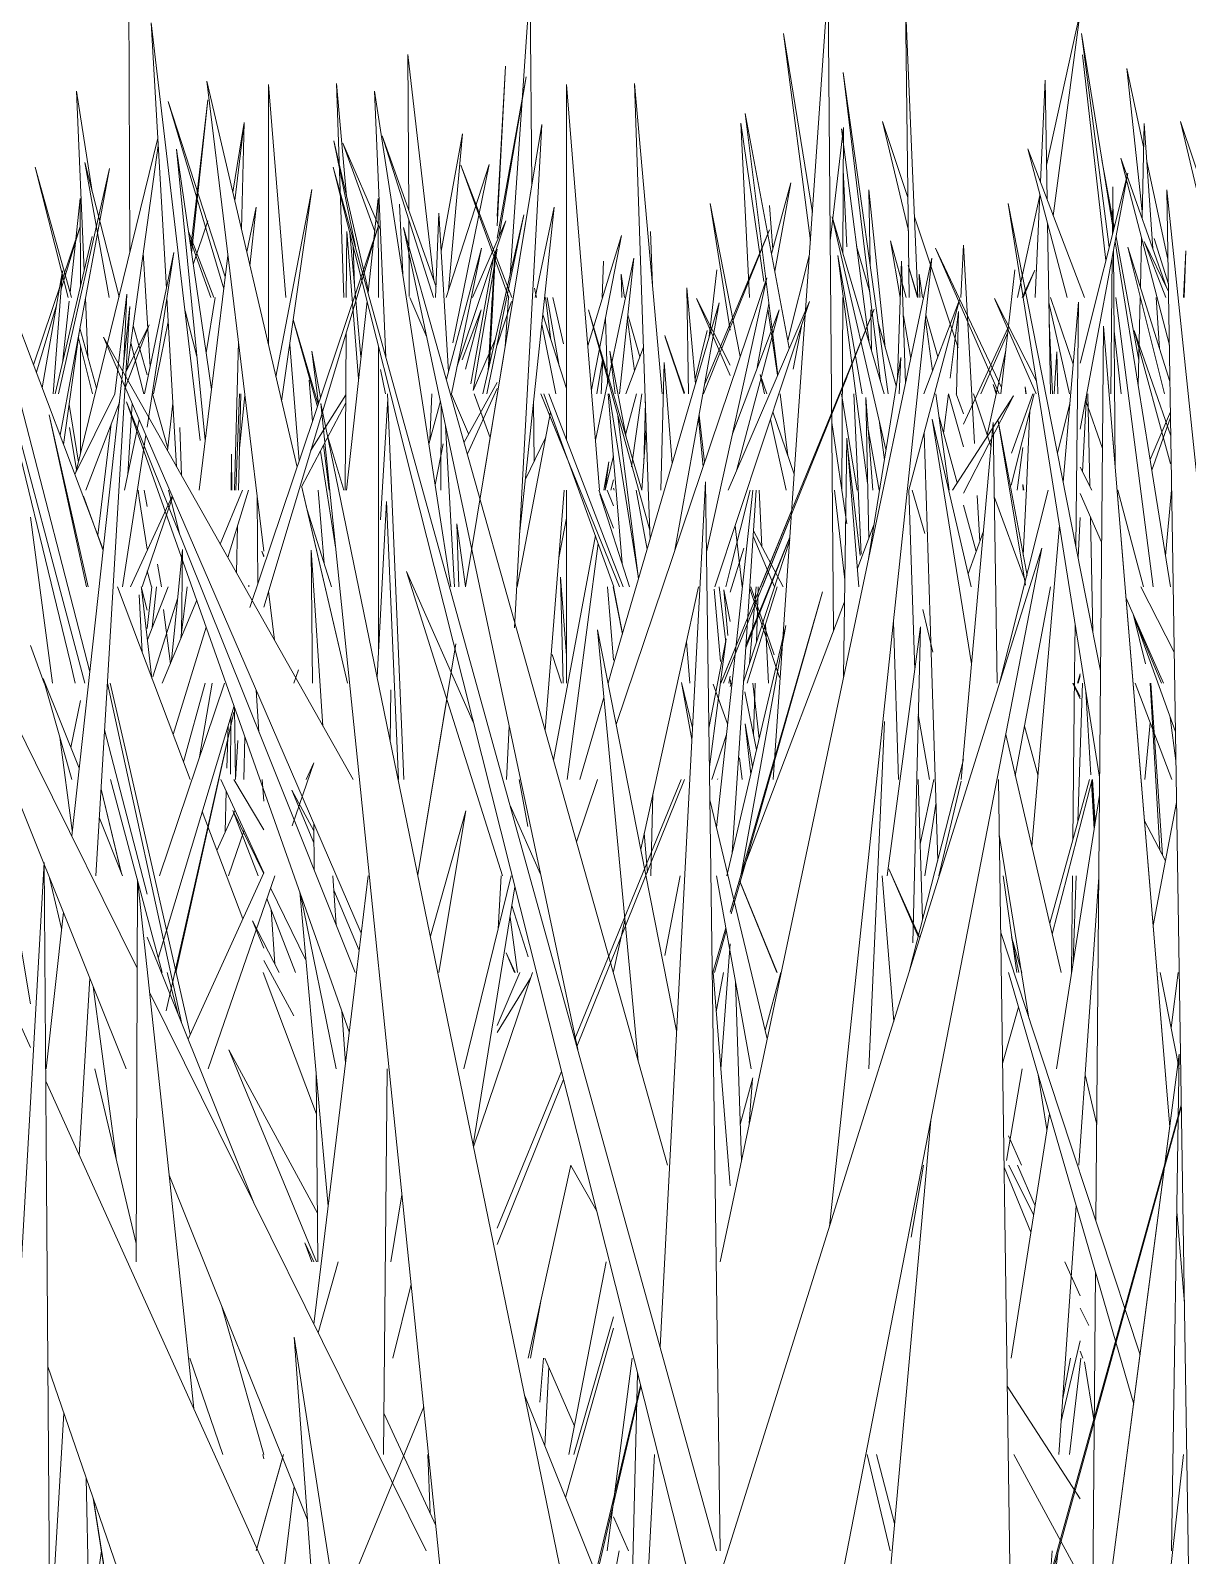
# Model space of a CAD drawing. Header units: millimetres. Extents: x -9575 to 27274, y -4387 to 11354.
# Drawn here: x -6320.48 to -6287.36, y 3071.93 to 3115.57 of the extents above; entities that cross this region are included whole.
import ezdxf

# ---------------------------------------------------------------- set-up
doc = ezdxf.new("R2010")
doc.units = ezdxf.units.MM
doc.layers.add('G-IMPT', color=8, linetype='Continuous', lineweight=9)

# ---------------------------------------------------------------- blocks, each defined once
blk = doc.blocks.new('Grass Array - 25_dwg-V14-North')
at = {"layer": 'G-IMPT'}
for p, q in [((-6317.67, 3116.683), (-6317.634, 3109.226)), ((-6295.328, 3107.931), (-6295.429, 3116.314)), ((-6295.081, 3107.931), (-6295.429, 3116.314)), ((-6315.621, 3103.834), (-6317.023, 3115.791)), ((-6316.589, 3108.19), (-6317.023, 3115.791)), ((-6309.653, 3110.426), (-6309.681, 3114.884)), ((-6308.937, 3108.422), (-6309.681, 3114.884)), ((-6307.125, 3109.977), (-6306.879, 3114.546)), ((-6307.125, 3110.26), (-6306.879, 3114.546)), ((-6297.213, 3114.365), (-6296.151, 3105.53)), ((-6297.213, 3114.365), (-6295.932, 3105.172)), ((-6307.125, 3109.631), (-6306.291, 3114.247)), ((-6307.06, 3109.7), (-6306.291, 3114.247)), ((-6291.571, 3111.238), (-6291.437, 3114.151)), ((-6291.379, 3110.734), (-6291.437, 3114.151)), ((-6314.903, 3108.524), (-6316.534, 3113.534)), ((-6314.945, 3108.179), (-6316.534, 3113.534)), ((-6315.89, 3109.357), (-6315.405, 3113.585)), ((-6315.867, 3109.196), (-6315.405, 3113.585)), ((-6298.758, 3106.477), (-6300.025, 3113.194)), ((-6299.087, 3105.714), (-6300.025, 3113.194)), ((-6308.723, 3109.254), (-6308.117, 3112.613)), ((-6308.516, 3108.143), (-6308.117, 3112.613)), ((-6299.898, 3107.931), (-6300.143, 3112.917)), ((-6299.483, 3108.387), (-6300.143, 3112.917)), ((-6297.587, 3109.547), (-6297.209, 3112.795)), ((-6296.472, 3106.629), (-6297.269, 3112.756)), ((-6297.224, 3109.197), (-6297.209, 3112.795)), ((-6288.599, 3112.905), (-6288.662, 3110.205)), ((-6288.599, 3112.905), (-6288.355, 3109.335)), ((-6288.355, 3109.335), (-6288.599, 3112.905)), ((-6319.178, 3102.927), (-6316.834, 3112.489)), ((-6317.714, 3105.876), (-6316.822, 3112.279)), ((-6315.477, 3103.849), (-6316.301, 3112.172)), ((-6315.299, 3105.299), (-6316.301, 3112.172)), ((-6310.809, 3108.153), (-6311.8, 3112.411)), ((-6311.181, 3109.382), (-6311.8, 3112.411)), ((-6311.535, 3112.346), (-6310.627, 3109.815)), ((-6311.535, 3112.346), (-6310.464, 3109.869)), ((-6308.871, 3108.238), (-6310.415, 3112.557)), ((-6308.939, 3107.931), (-6310.415, 3112.557)), ((-6290.808, 3107.931), (-6291.933, 3112.187)), ((-6290.311, 3107.931), (-6291.933, 3112.187)), ((-6317.946, 3107.951), (-6318.928, 3111.79)), ((-6318.228, 3107.931), (-6318.928, 3111.79)), ((-6308.585, 3107.931), (-6307.347, 3111.732)), ((-6308.394, 3106.634), (-6307.347, 3111.732)), ((-6297.111, 3109.375), (-6297.214, 3111.582)), ((-6313.454, 3105.66), (-6312.429, 3111.019)), ((-6313.291, 3104.961), (-6312.429, 3111.019)), ((-6299.267, 3109.178), (-6298.714, 3111.207)), ((-6299.173, 3108.68), (-6298.714, 3111.207)), ((-6291.722, 3107.931), (-6291.587, 3110.88)), ((-6299.234, 3109.299), (-6299.322, 3110.564)), ((-6309.638, 3107.96), (-6309.651, 3110.163)), ((-6307.533, 3105.172), (-6306.355, 3110.295)), ((-6307.42, 3105.172), (-6306.355, 3110.295)), ((-6291.284, 3105.172), (-6291.367, 3110.048)), ((-6319.773, 3105.172), (-6318.711, 3109.674)), ((-6311.44, 3107.931), (-6311.429, 3109.821)), ((-6311.087, 3105.602), (-6311.429, 3109.821)), ((-6304.526, 3106.545), (-6303.562, 3109.707)), ((-6304.423, 3105.284), (-6303.562, 3109.707)), ((-6301.21, 3105.172), (-6299.327, 3109.868)), ((-6301.18, 3105.459), (-6299.327, 3109.868)), ((-6295.585, 3107.931), (-6295.865, 3109.55)), ((-6295.417, 3107.931), (-6295.865, 3109.55)), ((-6288.675, 3109.637), (-6288.708, 3108.226)), ((-6307.809, 3105.268), (-6307.125, 3109.312)), ((-6307.381, 3105.833), (-6307.187, 3109.186)), ((-6307.34, 3106.011), (-6307.164, 3109.255)), ((-6296.457, 3108.078), (-6296.833, 3109.403)), ((-6292.748, 3105.172), (-6294.573, 3109.342)), ((-6292.683, 3105.353), (-6294.573, 3109.342)), ((-6293.85, 3107.931), (-6293.77, 3109.425)), ((-6293.46, 3103.75), (-6293.77, 3109.425)), ((-6287.864, 3105.528), (-6289.066, 3109.368)), ((-6289.066, 3109.368), (-6288.02, 3105.172)), ((-6307.879, 3105.463), (-6307.228, 3109.065)), ((-6295.084, 3107.931), (-6295.36, 3108.853)), ((-6295.093, 3107.931), (-6295.36, 3108.853)), ((-6292.089, 3107.931), (-6291.727, 3108.71)), ((-6292.068, 3107.931), (-6291.727, 3108.71)), ((-6316.297, 3103.084), (-6316.573, 3107.923)), ((-6309.625, 3107.931), (-6309.134, 3106.796)), ((-6297.251, 3102.413), (-6297.229, 3107.931)), ((-6288.715, 3107.931), (-6288.773, 3105.42)), ((-6288.259, 3107.931), (-6288.159, 3106.472)), ((-6288.159, 3106.472), (-6288.259, 3107.931)), ((-6315.714, 3106.245), (-6316.056, 3107.546)), ((-6299.674, 3105.924), (-6299.342, 3107.749)), ((-6299.092, 3105.703), (-6299.369, 3107.604)), ((-6295.283, 3106.18), (-6295.494, 3107.403)), ((-6293.919, 3107.529), (-6294.152, 3105.618)), ((-6293.919, 3107.529), (-6293.972, 3105.172)), ((-6295.698, 3105.401), (-6296.221, 3107.247)), ((-6293.773, 3104.305), (-6292.489, 3107.069)), ((-6293.275, 3105.172), (-6292.505, 3106.933)), ((-6291.32, 3107.262), (-6291.228, 3105.172)), ((-6287.839, 3103.97), (-6288.886, 3106.982)), ((-6287.848, 3103.172), (-6288.886, 3106.982)), ((-6319.532, 3103.726), (-6319.09, 3106.926)), ((-6317.236, 3105.172), (-6317.609, 3106.63)), ((-6311.47, 3102.413), (-6311.445, 3106.911)), ((-6301.756, 3105.198), (-6302.319, 3106.842)), ((-6301.766, 3105.172), (-6302.313, 3106.797)), ((-6291.174, 3105.172), (-6291.097, 3106.372)), ((-6291.071, 3105.172), (-6291.097, 3106.372)), ((-6310.321, 3105.172), (-6310.464, 3105.871)), ((-6308.069, 3103.791), (-6307.125, 3105.501)), ((-6307.974, 3103.455), (-6307.125, 3105.33)), ((-6319.106, 3103.22), (-6319.374, 3104.867)), ((-6317.698, 3102.862), (-6317.573, 3104.901)), ((-6316.558, 3103.545), (-6316.401, 3104.908)), ((-6314.498, 3103.621), (-6314.343, 3105.123)), ((-6312.718, 3102.512), (-6311.457, 3104.912)), ((-6312.46, 3103.538), (-6311.455, 3105.144)), ((-6308.428, 3105.164), (-6307.938, 3104.029)), ((-6307.325, 3103.914), (-6307.775, 3105.172)), ((-6302.979, 3105.172), (-6303.272, 3103.087)), ((-6303.272, 3103.087), (-6302.979, 3105.172)), ((-6302.879, 3104.94), (-6302.926, 3103.165)), ((-6298.797, 3103.397), (-6299.019, 3105.172)), ((-6296.703, 3100.59), (-6296.916, 3105.172)), ((-6294.206, 3105.172), (-6294.343, 3104.047)), ((-6292.41, 3102.558), (-6291.749, 3105.172)), ((-6292.394, 3103.476), (-6291.783, 3105.172)), ((-6290.368, 3102.945), (-6290.255, 3105.123)), ((-6290.159, 3102.534), (-6290.216, 3105.172)), ((-6306.546, 3099.654), (-6305.593, 3104.652)), ((-6301.341, 3104.562), (-6301.182, 3103.215)), ((-6297.111, 3101.449), (-6297.544, 3104.35)), ((-6296.038, 3103.284), (-6296.186, 3104.422)), ((-6293.949, 3102.622), (-6294.473, 3104.516)), ((-6291.973, 3102.461), (-6291.871, 3104.692)), ((-6288.431, 3103.293), (-6287.85, 3104.657)), ((-6288.382, 3102.986), (-6287.848, 3104.496)), ((-6319.161, 3102.996), (-6319.367, 3104.209)), ((-6305.729, 3103.938), (-6306.31, 3102.731)), ((-6302.978, 3102.413), (-6302.854, 3104.195)), ((-6297.111, 3103.805), (-6296.726, 3100.545)), ((-6304.028, 3102.413), (-6303.787, 3103.397)), ((-6292.048, 3102.413), (-6292.077, 3102.575)), ((-6292.062, 3102.413), (-6292.077, 3102.575)), ((-6317.142, 3101.945), (-6317.227, 3102.413)), ((-6316.206, 3101.142), (-6316.531, 3102.413)), ((-6313.974, 3099.73), (-6313.99, 3102.205)), ((-6305.502, 3098.668), (-6305.203, 3102.413)), ((-6304.207, 3102.413), (-6303.787, 3101.334)), ((-6303.974, 3102.413), (-6303.787, 3101.97)), ((-6299.547, 3100.807), (-6299.626, 3102.413)), ((-6297.166, 3099.848), (-6297.467, 3102.413)), ((-6293.307, 3100.945), (-6293.379, 3102.266)), ((-6291.973, 3102.461), (-6292.06, 3100.552)), ((-6288.875, 3100.615), (-6289.35, 3102.413)), ((-6287.816, 3102.413), (-6287.988, 3100.54)), ((-6293.408, 3100.665), (-6293.773, 3101.987)), ((-6305.358, 3100.477), (-6305.137, 3101.612)), ((-6290.494, 3100.497), (-6290.435, 3101.637)), ((-6290.067, 3098.342), (-6290.139, 3101.653)), ((-6299.185, 3099.654), (-6299.794, 3101.103)), ((-6298.93, 3099.654), (-6299.784, 3101.249)), ((-6293.638, 3100.025), (-6293.198, 3101.245)), ((-6313.804, 3100.513), (-6313.854, 3100.675)), ((-6313.804, 3100.54), (-6313.854, 3100.675)), ((-6288.875, 3100.615), (-6288.621, 3099.654)), ((-6316.844, 3100.303), (-6316.726, 3099.654)), ((-6317.142, 3098.457), (-6317.004, 3099.654)), ((-6317.132, 3098.135), (-6316.543, 3099.654)), ((-6316.871, 3099.654), (-6316.993, 3098.494)), ((-6305.306, 3099.932), (-6305.234, 3096.895)), ((-6305.306, 3099.932), (-6305.136, 3097.682)), ((-6300.762, 3099.654), (-6300.576, 3098.069)), ((-6300.514, 3098.261), (-6300.635, 3099.563)), ((-6300.449, 3098.66), (-6300.635, 3099.563)), ((-6299.039, 3097.061), (-6299.893, 3099.601)), ((-6299.19, 3097.704), (-6299.858, 3099.654)), ((-6299.664, 3099.297), (-6299.653, 3099.654)), ((-6316.981, 3097.08), (-6316.266, 3099.336)), ((-6299.664, 3099.297), (-6299.701, 3098.06)), ((-6316.672, 3099.007), (-6316.476, 3097.452)), ((-6305.502, 3098.668), (-6305.75, 3095.558)), ((-6288.567, 3097.446), (-6288.918, 3098.878)), ((-6299.355, 3096.895), (-6299.438, 3098.582)), ((-6300.489, 3096.895), (-6300.449, 3097.09)), ((-6300.449, 3096.997), (-6300.437, 3096.895)), ((-6299.737, 3096.895), (-6299.781, 3095.413)), ((-6299.694, 3094.989), (-6300.036, 3096.649)), ((-6291.641, 3094.276), (-6292.024, 3095.663)), ((-6288.577, 3094.136), (-6288.428, 3095.762)), ((-6300.112, 3094.136), (-6300.185, 3094.755))]:
    blk.add_line(p, q, dxfattribs=at)
blk = doc.blocks.new('Grass Array - 25_dwg-V18-North')
at = {"layer": 'G-IMPT'}
for p, q in [((-6307.125, 3109.977), (-6306.879, 3114.546)), ((-6307.125, 3110.26), (-6306.879, 3114.546)), ((-6307.352, 3106.328), (-6307.26, 3107.931)), ((-6307.318, 3106.406), (-6307.236, 3107.931)), ((-6301.756, 3105.198), (-6302.319, 3106.842)), ((-6301.766, 3105.172), (-6302.313, 3106.797))]:
    blk.add_line(p, q, dxfattribs=at)
blk = doc.blocks.new('Grass Array - Grass Array-440235-North')
for name in ['Grass Array - 25_dwg-V14-North', 'Grass Array - 25_dwg-V18-North']:
    blk.add_blockref(name, (0, 0))
blk = doc.blocks.new('Grass Array - 25_dwg-V28-North')
at = {"layer": 'G-IMPT'}
for p, q in [((-6297.319, 3105.172), (-6297.111, 3105.677)), ((-6297.302, 3105.172), (-6297.111, 3105.644)), ((-6299.585, 3099.654), (-6298.706, 3101.794)), ((-6299.529, 3099.654), (-6298.697, 3101.716))]:
    blk.add_line(p, q, dxfattribs=at)
blk = doc.blocks.new('Grass Array - 25_dwg-V32-North')
at = {"layer": 'G-IMPT'}
for p, q in [((-6297.319, 3105.172), (-6297.111, 3105.677)), ((-6297.302, 3105.172), (-6297.111, 3105.644)), ((-6305.137, 3103.378), (-6305.869, 3105.172)), ((-6305.137, 3103.383), (-6305.868, 3105.172)), ((-6299.585, 3099.654), (-6298.706, 3101.794)), ((-6299.529, 3099.654), (-6298.697, 3101.716)), ((-6300.004, 3097.907), (-6298.742, 3101.06)), ((-6299.999, 3097.981), (-6298.741, 3101.072)), ((-6305.28, 3096.895), (-6305.546, 3097.713)), ((-6305.278, 3096.895), (-6305.546, 3097.713)), ((-6300.719, 3096.895), (-6300.449, 3097.55)), ((-6300.526, 3097.185), (-6300.449, 3097.374)), ((-6300.449, 3096.795), (-6300.409, 3096.895)), ((-6300.449, 3096.875), (-6300.441, 3096.895))]:
    blk.add_line(p, q, dxfattribs=at)
blk = doc.blocks.new('Grass Array - 25_dwg-V36-North')
at = {"layer": 'G-IMPT'}
for p, q in [((-6297.319, 3105.172), (-6297.111, 3105.677)), ((-6297.302, 3105.172), (-6297.111, 3105.644)), ((-6305.137, 3103.378), (-6305.869, 3105.172)), ((-6305.137, 3103.383), (-6305.868, 3105.172)), ((-6299.585, 3099.654), (-6298.706, 3101.794)), ((-6299.529, 3099.654), (-6298.697, 3101.716)), ((-6300.004, 3097.907), (-6298.742, 3101.06)), ((-6299.999, 3097.981), (-6298.741, 3101.072)), ((-6305.28, 3096.895), (-6305.546, 3097.713)), ((-6305.278, 3096.895), (-6305.546, 3097.713)), ((-6300.719, 3096.895), (-6300.449, 3097.55)), ((-6300.526, 3097.185), (-6300.449, 3097.374)), ((-6300.449, 3096.795), (-6300.409, 3096.895)), ((-6300.449, 3096.875), (-6300.441, 3096.895)), ((-6290.508, 3096.895), (-6290.435, 3097.163)), ((-6290.49, 3096.895), (-6290.435, 3097.102))]:
    blk.add_line(p, q, dxfattribs=at)
blk = doc.blocks.new('Grass Array - Grass Array-440908-North')
for name in ['Grass Array - 25_dwg-V32-North', 'Grass Array - 25_dwg-V36-North', 'Grass Array - 25_dwg-V36-North', 'Grass Array - 25_dwg-V28-North']:
    blk.add_blockref(name, (0, 0))
blk = doc.blocks.new('Grass Array - 25_dwg-V42-North')
at = {"layer": 'G-IMPT'}
for p, q in [((-6306.752, 3108.566), (-6306.178, 3116.865)), ((-6306.13, 3111.134), (-6306.178, 3116.865)), ((-6291.396, 3111.721), (-6290.433, 3116.099)), ((-6291.201, 3110.268), (-6290.433, 3116.099)), ((-6298.923, 3115.485), (-6298.154, 3109.556)), ((-6298.923, 3115.485), (-6298.098, 3110.36)), ((-6289.694, 3108.992), (-6290.363, 3114.87)), ((-6288.658, 3110.389), (-6289.101, 3114.484)), ((-6288.615, 3112.238), (-6289.101, 3114.484)), ((-6313.67, 3114.024), (-6313.17, 3107.931)), ((-6313.67, 3114.024), (-6313.668, 3106.576)), ((-6311.431, 3110.826), (-6311.72, 3114.054)), ((-6311.511, 3107.931), (-6311.72, 3114.054)), ((-6318.94, 3108.703), (-6319.159, 3113.837)), ((-6318.717, 3110.965), (-6319.159, 3113.837)), ((-6314.371, 3112.881), (-6314.691, 3110.948)), ((-6314.691, 3110.948), (-6314.371, 3112.881)), ((-6295.351, 3109.845), (-6296.087, 3112.967)), ((-6295.363, 3110.795), (-6296.087, 3112.967)), ((-6289.456, 3109.939), (-6289.81, 3111.865)), ((-6287.919, 3109.025), (-6288.526, 3111.826)), ((-6319.309, 3107.931), (-6320.343, 3111.662)), ((-6319.401, 3107.931), (-6320.343, 3111.662)), ((-6296.446, 3108.861), (-6296.48, 3111.006)), ((-6296.01, 3106.502), (-6296.48, 3111.006)), ((-6319.053, 3110.767), (-6319.348, 3108.071)), ((-6319.053, 3110.767), (-6319.052, 3108.227)), ((-6314.29, 3109.232), (-6314.019, 3110.517)), ((-6314.197, 3108.834), (-6314.019, 3110.517)), ((-6301.028, 3110.619), (-6300.449, 3106.998)), ((-6301.028, 3110.619), (-6300.161, 3106.239)), ((-6292.23, 3107.931), (-6291.589, 3110.845)), ((-6315.82, 3108.877), (-6315.404, 3110.126)), ((-6293.927, 3106.492), (-6295.177, 3110.238)), ((-6320.391, 3106.002), (-6319.058, 3109.96)), ((-6319.607, 3108.136), (-6319.058, 3109.96)), ((-6315.231, 3107.931), (-6315.958, 3109.822)), ((-6315.313, 3107.931), (-6315.931, 3109.633)), ((-6311.019, 3106.228), (-6311.337, 3109.777)), ((-6288.757, 3106.141), (-6289.406, 3109.667)), ((-6287.908, 3108.31), (-6288.316, 3109.615)), ((-6317.25, 3109.204), (-6317.056, 3105.943)), ((-6311.245, 3109.414), (-6311.203, 3108.286)), ((-6298.8, 3106.704), (-6298.181, 3109.164)), ((-6287.411, 3109.262), (-6287.472, 3107.931)), ((-6287.411, 3109.262), (-6287.46, 3107.931)), ((-6287.46, 3107.931), (-6287.411, 3109.262)), ((-6303.205, 3109.059), (-6304.305, 3103.851)), ((-6304.111, 3107.931), (-6304.074, 3108.969)), ((-6303.205, 3109.059), (-6303.616, 3105.172)), ((-6300.833, 3108.717), (-6301.049, 3106.81)), ((-6303.553, 3107.931), (-6303.574, 3108.6)), ((-6303.48, 3107.931), (-6303.574, 3108.6)), ((-6319.374, 3107.826), (-6319.568, 3106.055)), ((-6318.834, 3106.217), (-6318.906, 3107.919)), ((-6315.19, 3107.931), (-6315.452, 3106.351)), ((-6315.452, 3106.351), (-6315.19, 3107.931)), ((-6307.125, 3106.562), (-6306.709, 3107.817)), ((-6306.894, 3106.519), (-6306.796, 3107.931)), ((-6305.583, 3106.721), (-6305.74, 3107.931)), ((-6305.342, 3105.966), (-6305.686, 3107.931)), ((-6305.22, 3106.606), (-6305.526, 3107.931)), ((-6300.449, 3105.994), (-6301.419, 3107.898)), ((-6300.449, 3105.696), (-6301.419, 3107.898)), ((-6290.629, 3106.023), (-6291.286, 3107.931)), ((-6320.312, 3105.792), (-6319.734, 3107.715)), ((-6308.122, 3106.143), (-6307.581, 3107.581)), ((-6308.029, 3105.882), (-6307.581, 3107.581)), ((-6303.036, 3106.236), (-6303.377, 3107.438)), ((-6296.408, 3106.408), (-6296.426, 3107.581)), ((-6290.739, 3105.172), (-6291.329, 3107.785)), ((-6318.589, 3105.331), (-6319.066, 3107.055)), ((-6317.142, 3105.717), (-6317.539, 3107.128)), ((-6316.957, 3105.172), (-6316.534, 3107.231)), ((-6312.267, 3104.799), (-6312.96, 3107.287)), ((-6312.241, 3104.875), (-6312.958, 3107.298)), ((-6303.962, 3105.472), (-6304.022, 3107.341)), ((-6303.188, 3105.836), (-6303.392, 3107.296)), ((-6298.644, 3105.877), (-6298.414, 3107.108)), ((-6289.259, 3105.172), (-6289.463, 3106.964)), ((-6318.705, 3105.172), (-6319.11, 3106.779)), ((-6319.051, 3106.546), (-6319.05, 3103.449)), ((-6313.06, 3106.586), (-6312.786, 3103.256)), ((-6307.809, 3105.27), (-6307.17, 3106.75)), ((-6302.932, 3106.507), (-6303.44, 3105.172)), ((-6312.427, 3106.392), (-6312.237, 3104.887)), ((-6312.427, 3106.392), (-6312.176, 3105.067)), ((-6304.265, 3105.172), (-6304.097, 3106.212)), ((-6304.144, 3105.172), (-6304.097, 3106.212)), ((-6293.095, 3103.998), (-6292.563, 3106.417)), ((-6312.504, 3105.56), (-6312.407, 3104.381)), ((-6292.821, 3105.172), (-6292.919, 3105.44)), ((-6292.833, 3105.172), (-6292.919, 3105.44)), ((-6291.976, 3105.172), (-6292.01, 3105.37)), ((-6291.99, 3105.172), (-6292.01, 3105.37)), ((-6316.55, 3103.615), (-6316.988, 3105.172)), ((-6306.065, 3103.228), (-6306.079, 3104.926)), ((-6303.133, 3105.172), (-6303.444, 3104)), ((-6297.263, 3105.172), (-6296.987, 3103.455)), ((-6292.982, 3103.659), (-6293.487, 3105.172)), ((-6289.797, 3103.608), (-6290.278, 3105.004)), ((-6311.512, 3102.413), (-6311.965, 3103.944)), ((-6312.182, 3103.532), (-6311.746, 3100.784)), ((-6312.089, 3103.709), (-6311.926, 3102.413)), ((-6296.82, 3102.413), (-6296.987, 3103.455)), ((-6292.076, 3103.636), (-6292.237, 3102.413)), ((-6303.787, 3102.709), (-6303.866, 3102.413)), ((-6317.367, 3102.191), (-6317.401, 3102.413)), ((-6317.367, 3102.191), (-6317.142, 3100.728)), ((-6312.246, 3102.413), (-6312.075, 3100.317)), ((-6303.769, 3102.413), (-6303.787, 3102.477)), ((-6300.452, 3100.146), (-6299.881, 3102.413)), ((-6311.864, 3099.654), (-6312.563, 3101.85)), ((-6300.449, 3099.5), (-6300.057, 3100.753)), ((-6317.016, 3099.654), (-6317.142, 3100.109)), ((-6300.452, 3100.146), (-6300.576, 3099.654)), ((-6317.312, 3099.654), (-6317.142, 3098.98)), ((-6299.896, 3097.462), (-6299.707, 3099.654))]:
    blk.add_line(p, q, dxfattribs=at)
blk = doc.blocks.new('Grass Array - Grass Array-V47-North')
blk.add_blockref('Grass Array - 25_dwg-V42-North', (0, 0))
blk = doc.blocks.new('Grass Array - 25_dwg-V49-North')
at = {"layer": 'G-IMPT'}
for p, q in [((-6298.491, 3104.683), (-6297.648, 3116.865)), ((-6297.494, 3098.378), (-6297.648, 3116.865)), ((-6290.393, 3115.485), (-6289.599, 3109.368)), ((-6290.393, 3115.485), (-6289.483, 3109.831)), ((-6315.433, 3114.119), (-6313.804, 3100.669)), ((-6315.433, 3114.119), (-6312.848, 3103.071)), ((-6312.848, 3103.071), (-6315.433, 3114.119)), ((-6305.14, 3114.024), (-6304.187, 3102.413)), ((-6305.14, 3114.024), (-6305.138, 3103.866)), ((-6302.394, 3105.172), (-6303.19, 3114.054)), ((-6302.787, 3102.24), (-6303.19, 3114.054)), ((-6310.304, 3106.217), (-6310.629, 3113.837)), ((-6308.837, 3102.191), (-6310.629, 3113.837)), ((-6314.635, 3110.708), (-6314.361, 3112.934)), ((-6314.443, 3109.888), (-6314.361, 3112.934)), ((-6308.031, 3099.654), (-6305.841, 3112.881)), ((-6305.841, 3112.881), (-6307.574, 3102.413)), ((-6305.841, 3112.881), (-6306.622, 3098.481)), ((-6285.72, 3105.172), (-6287.557, 3112.967)), ((-6283.753, 3101.565), (-6287.557, 3112.967)), ((-6287.88, 3106.569), (-6289.266, 3111.915)), ((-6287.962, 3108.22), (-6289.266, 3111.915)), ((-6319.682, 3105.172), (-6318.222, 3111.621)), ((-6319.632, 3103.993), (-6318.222, 3111.621)), ((-6300.842, 3072.065), (-6311.812, 3111.662)), ((-6308.927, 3100.228), (-6311.812, 3111.662)), ((-6306.783, 3107.931), (-6308.158, 3111.72)), ((-6306.701, 3107.931), (-6308.158, 3111.72)), ((-6290.435, 3104.16), (-6289.065, 3111.492)), ((-6290.435, 3106.049), (-6289.065, 3111.492)), ((-6289.506, 3109.739), (-6289.493, 3111.1)), ((-6289.484, 3109.827), (-6289.493, 3111.1)), ((-6287.773, 3099.735), (-6287.95, 3111.006)), ((-6281.379, 3048.02), (-6287.95, 3111.006)), ((-6310.523, 3110.767), (-6310.818, 3108.071)), ((-6310.523, 3110.767), (-6310.522, 3107.931)), ((-6309.822, 3108.593), (-6309.914, 3110.596)), ((-6306.477, 3101.144), (-6305.489, 3110.517)), ((-6306.033, 3107.931), (-6305.489, 3110.517)), ((-6292.498, 3110.619), (-6289.876, 3094.209)), ((-6292.498, 3110.619), (-6290.259, 3099.309)), ((-6308.788, 3110.346), (-6308.883, 3107.931)), ((-6308.788, 3110.346), (-6308.518, 3105.806)), ((-6308.271, 3105.932), (-6306.874, 3110.126)), ((-6307.83, 3107.931), (-6306.874, 3110.126)), ((-6296.046, 3105.172), (-6297.529, 3110.241)), ((-6295.991, 3103.577), (-6297.529, 3110.241)), ((-6314.201, 3099.055), (-6310.528, 3109.96)), ((-6313.804, 3099.069), (-6310.528, 3109.96)), ((-6304.816, 3086.409), (-6309.798, 3109.929)), ((-6306.735, 3099.056), (-6309.798, 3109.929)), ((-6302.73, 3109.821), (-6302.673, 3108.286)), ((-6317.217, 3105.172), (-6316.375, 3109.217)), ((-6317.142, 3104.221), (-6316.375, 3109.217)), ((-6315.653, 3102.413), (-6314.828, 3109.13)), ((-6308.576, 3105.59), (-6307.569, 3109.345)), ((-6308.427, 3105.172), (-6307.569, 3109.345)), ((-6296.674, 3105.172), (-6297.367, 3109.134)), ((-6296.518, 3102.614), (-6297.367, 3109.134)), ((-6289.435, 3103.095), (-6289.48, 3109.271)), ((-6289.433, 3109.521), (-6288.457, 3103.455)), ((-6287.982, 3107.931), (-6288.597, 3109.536)), ((-6287.904, 3108.101), (-6288.597, 3109.536)), ((-6319.564, 3108.696), (-6320.144, 3105.346)), ((-6320.144, 3105.346), (-6319.564, 3108.696)), ((-6319.564, 3108.696), (-6319.835, 3105.172)), ((-6294.675, 3109.059), (-6297.607, 3081.352)), ((-6294.675, 3109.059), (-6296.944, 3098.314)), ((-6295.66, 3105.634), (-6295.544, 3108.969)), ((-6295.432, 3105.472), (-6295.544, 3108.969)), ((-6292.303, 3108.717), (-6292.704, 3105.172)), ((-6289.55, 3105.172), (-6289.512, 3109.098)), ((-6318.924, 3096.895), (-6321.97, 3108.305)), ((-6319.337, 3097.473), (-6321.97, 3108.305)), ((-6303.716, 3095.709), (-6299.4, 3108.493)), ((-6301.133, 3100.652), (-6299.4, 3108.493)), ((-6295.023, 3107.931), (-6295.044, 3108.6)), ((-6294.95, 3107.931), (-6295.044, 3108.6)), ((-6318.397, 3100.723), (-6321.12, 3107.931)), ((-6318.066, 3105.172), (-6317.724, 3108.028)), ((-6317.805, 3106.105), (-6317.724, 3108.028)), ((-6310.844, 3107.826), (-6311.435, 3102.413)), ((-6305.999, 3107.931), (-6306.053, 3108.198)), ((-6301.443, 3105.462), (-6301.691, 3108.202)), ((-6301.646, 3105.172), (-6301.691, 3108.202)), ((-6300.888, 3099.654), (-6298.179, 3107.817)), ((-6300.513, 3102.413), (-6298.179, 3107.817)), ((-6293.887, 3107.862), (-6295.336, 3102.413)), ((-6293.887, 3107.862), (-6294.91, 3105.172)), ((-6291.685, 3105.534), (-6292.889, 3107.898)), ((-6291.688, 3105.172), (-6292.889, 3107.898)), ((-6289.413, 3107.931), (-6288.34, 3099.654)), ((-6319.298, 3092.529), (-6317.633, 3107.669)), ((-6318.255, 3097.269), (-6317.633, 3107.669)), ((-6305.138, 3105.323), (-6305.813, 3107.444)), ((-6302.982, 3102.413), (-6304.51, 3107.576)), ((-6302.754, 3101.273), (-6304.51, 3107.576)), ((-6303.836, 3097.28), (-6300.766, 3107.775)), ((-6302.031, 3100.702), (-6300.766, 3107.775)), ((-6300.719, 3096.895), (-6296.325, 3107.592)), ((-6300.526, 3097.185), (-6296.325, 3107.592)), ((-6300.386, 3104.032), (-6299.051, 3107.581)), ((-6300.256, 3103.007), (-6299.051, 3107.581)), ((-6294.505, 3106.236), (-6294.846, 3107.438)), ((-6290.92, 3102.646), (-6290.476, 3107.8)), ((-6290.552, 3100.789), (-6290.476, 3107.8)), ((-6317.772, 3105.349), (-6317.082, 3107.149)), ((-6317.744, 3105.815), (-6317.082, 3107.149)), ((-6305.438, 3105.172), (-6305.843, 3107.163)), ((-6301.11, 3106.985), (-6301.455, 3105.592)), ((-6294.657, 3105.836), (-6294.862, 3107.296)), ((-6289.768, 3107.107), (-6289.982, 3081.502)), ((-6289.768, 3107.107), (-6288.9, 3096.639)), ((-6287.867, 3084.188), (-6289.768, 3107.107)), ((-6313.765, 3096.1), (-6318.393, 3106.796)), ((-6311.245, 3094.136), (-6318.393, 3106.796)), ((-6314.643, 3102.413), (-6314.529, 3106.66)), ((-6310.521, 3106.546), (-6310.517, 3097.826)), ((-6303.897, 3106.392), (-6303.743, 3105.172)), ((-6303.897, 3106.392), (-6303.432, 3103.933)), ((-6302.435, 3102.413), (-6302.339, 3106.069)), ((-6302.108, 3103.189), (-6302.339, 3106.069)), ((-6296.493, 3100.451), (-6295.567, 3106.212)), ((-6295.614, 3105.172), (-6295.567, 3106.212)), ((-6299.59, 3105.724), (-6299.466, 3105.172)), ((-6299.59, 3105.724), (-6299.402, 3105.172)), ((-6299.402, 3105.172), (-6299.59, 3105.724)), ((-6318.783, 3097.215), (-6320.837, 3105.172)), ((-6319.207, 3102.868), (-6318.063, 3105.172)), ((-6318.898, 3102.413), (-6317.935, 3104.923)), ((-6311.355, 3086.922), (-6317.728, 3104.94)), ((-6313.756, 3095.03), (-6317.728, 3104.94)), ((-6314.601, 3102.413), (-6314.498, 3105.172)), ((-6314.527, 3102.413), (-6314.461, 3105.172)), ((-6311.121, 3094.69), (-6312.167, 3104.896)), ((-6303.477, 3062.624), (-6312.167, 3104.896)), ((-6310.464, 3101.571), (-6310.253, 3105.026)), ((-6309.789, 3094.136), (-6310.259, 3105.172)), ((-6309.074, 3103.732), (-6308.745, 3104.959)), ((-6308.992, 3105.172), (-6309.044, 3103.845)), ((-6308.729, 3102.413), (-6308.727, 3104.872)), ((-6303.618, 3099.654), (-6305.869, 3105.172)), ((-6303.615, 3099.654), (-6305.868, 3105.172)), ((-6303.779, 3099.654), (-6305.781, 3105.172)), ((-6303.855, 3100.532), (-6305.64, 3105.172)), ((-6303.942, 3105.172), (-6303.545, 3100.317)), ((-6303.912, 3105.172), (-6303.095, 3100.025)), ((-6296.369, 3102.413), (-6296.572, 3105.069)), ((-6296.483, 3101.036), (-6296.572, 3105.069)), ((-6294.179, 3102.413), (-6294.565, 3105.172)), ((-6293.773, 3103.656), (-6294.204, 3105.172)), ((-6294.084, 3102.413), (-6292.341, 3105.116)), ((-6293.773, 3104.597), (-6293.986, 3105.172)), ((-6293.773, 3102.331), (-6292.341, 3105.116)), ((-6291.084, 3103.475), (-6290.726, 3104.895)), ((-6317.739, 3085.859), (-6325.219, 3104.471)), ((-6320.333, 3094.615), (-6325.219, 3104.471)), ((-6318.874, 3099.654), (-6319.949, 3104.576)), ((-6318.826, 3099.654), (-6319.949, 3104.576)), ((-6318.55, 3101.127), (-6318.168, 3104.316)), ((-6317.791, 3102.413), (-6317.371, 3104.433)), ((-6303.663, 3104.534), (-6303.076, 3099.877)), ((-6301.227, 3103.08), (-6301.354, 3104.484)), ((-6299.301, 3104.437), (-6298.845, 3102.413)), ((-6299.227, 3104.659), (-6298.617, 3102.87)), ((-6298.617, 3102.87), (-6299.227, 3104.659)), ((-6298.491, 3104.683), (-6299.222, 3094.136)), ((-6293.552, 3099.654), (-6294.671, 3104.448)), ((-6293.539, 3097.45), (-6294.671, 3104.448)), ((-6293.836, 3094.136), (-6292.92, 3104.353)), ((-6292.811, 3096.895), (-6292.92, 3104.353)), ((-6292.779, 3104.402), (-6292, 3099.694)), ((-6292.779, 3104.402), (-6291.952, 3099.973)), ((-6291.952, 3099.973), (-6292.779, 3104.402)), ((-6317.843, 3099.654), (-6317.178, 3103.987)), ((-6316.201, 3104.21), (-6316.16, 3102.842)), ((-6308.338, 3099.654), (-6308.597, 3104.257)), ((-6297.111, 3103.907), (-6297.203, 3097.086)), ((-6297.203, 3097.086), (-6297.111, 3103.907)), ((-6297.111, 3103.907), (-6296.77, 3099.654)), ((-6296.191, 3102.413), (-6296.508, 3104.224)), ((-6294.7, 3097.781), (-6294.9, 3104.055)), ((-6314.733, 3102.413), (-6314.73, 3103.443)), ((-6314.717, 3102.413), (-6314.73, 3103.443)), ((-6308.895, 3102.57), (-6308.67, 3103.738)), ((-6287.846, 3099.654), (-6288.457, 3103.455)), ((-6304.071, 3102.413), (-6303.92, 3103.231)), ((-6304.028, 3102.413), (-6303.92, 3103.231)), ((-6290.097, 3102.413), (-6290.435, 3103.077)), ((-6301.673, 3092.889), (-6301.161, 3102.659)), ((-6300.734, 3072.065), (-6301.161, 3102.659)), ((-6318.4, 3100.695), (-6318.961, 3102.249)), ((-6317.617, 3099.654), (-6316.425, 3102.247)), ((-6317.287, 3099.654), (-6316.413, 3102.22)), ((-6315.051, 3100.876), (-6314.411, 3102.413)), ((-6314.833, 3100.49), (-6314.239, 3102.413)), ((-6311.404, 3096.895), (-6312.715, 3102.502)), ((-6311.404, 3096.895), (-6312.694, 3102.413)), ((-6308.837, 3102.191), (-6308.446, 3099.654)), ((-6305.137, 3102.413), (-6305.137, 3102.349)), ((-6305.136, 3096.895), (-6305.137, 3102.349)), ((-6303.334, 3099.654), (-6304.178, 3102.307)), ((-6303.144, 3102.413), (-6302.826, 3100.731)), ((-6302.787, 3102.24), (-6302.745, 3101.01)), ((-6300.845, 3092.768), (-6299.807, 3102.413)), ((-6300.202, 3094.896), (-6299.708, 3102.413)), ((-6295.17, 3097.278), (-6295.335, 3102.413)), ((-6294.878, 3101.181), (-6295.239, 3102.413)), ((-6292.034, 3099.9), (-6292.889, 3102.207)), ((-6291.922, 3100.146), (-6291.351, 3102.413)), ((-6289.82, 3100.927), (-6290.435, 3102.325)), ((-6310.557, 3097.066), (-6310.292, 3102.093)), ((-6309.947, 3094.136), (-6310.292, 3102.093)), ((-6319.845, 3096.895), (-6320.48, 3101.647)), ((-6314.583, 3100.049), (-6314.551, 3101.403)), ((-6308.221, 3099.654), (-6308.272, 3101.454)), ((-6308.03, 3099.659), (-6308.272, 3101.454)), ((-6300.309, 3101.398), (-6300.112, 3099.654)), ((-6296.337, 3101.421), (-6296.811, 3100.174)), ((-6291.817, 3092.226), (-6291.026, 3101.409)), ((-6305.506, 3094.691), (-6304.311, 3101.121)), ((-6305.121, 3094.136), (-6304.228, 3100.893)), ((-6300.068, 3096.934), (-6298.747, 3100.987)), ((-6300.004, 3097.907), (-6298.742, 3101.06)), ((-6299.999, 3097.981), (-6298.741, 3101.072)), ((-6316.439, 3097.541), (-6316.133, 3100.717)), ((-6316.158, 3098.3), (-6316.133, 3100.717)), ((-6312.109, 3095.666), (-6312.445, 3100.704)), ((-6312.409, 3096.895), (-6312.445, 3100.704)), ((-6307.823, 3048.759), (-6291.527, 3100.753)), ((-6303.855, 3100.532), (-6303.518, 3099.654)), ((-6293.392, 3091.162), (-6291.527, 3100.753)), ((-6306.968, 3091.377), (-6309.715, 3100.085)), ((-6307.799, 3095.761), (-6309.715, 3100.085)), ((-6308.927, 3100.228), (-6301.239, 3069.766)), ((-6291.922, 3100.146), (-6292.741, 3096.895)), ((-6317.993, 3099.654), (-6315.909, 3094.136)), ((-6317.305, 3099.6), (-6317.002, 3097.03)), ((-6317.002, 3097.03), (-6317.305, 3099.6)), ((-6316.172, 3098.183), (-6315.992, 3099.654)), ((-6314.232, 3099.654), (-6314.23, 3099.703)), ((-6314.227, 3099.654), (-6314.23, 3099.703)), ((-6313.666, 3099.528), (-6313.495, 3098.121)), ((-6303.96, 3099.654), (-6303.787, 3097.552)), ((-6303.537, 3098.301), (-6303.799, 3099.654)), ((-6303.534, 3098.311), (-6303.795, 3099.654)), ((-6301.805, 3097.612), (-6301.354, 3099.654)), ((-6300.724, 3097.514), (-6300.911, 3099.583)), ((-6299.96, 3096.895), (-6299.107, 3099.654)), ((-6292.289, 3094.247), (-6291.278, 3099.654)), ((-6287.742, 3097.786), (-6288.693, 3099.654)), ((-6287.773, 3099.735), (-6286.992, 3049.993)), ((-6317.366, 3099.421), (-6317.283, 3097.773)), ((-6316.708, 3096.895), (-6315.721, 3099.266)), ((-6300.449, 3090.346), (-6297.809, 3099.511)), ((-6300.423, 3090.296), (-6297.809, 3099.511)), ((-6297.174, 3099.219), (-6297.864, 3097.405)), ((-6289.85, 3097.245), (-6290.259, 3099.309)), ((-6288.122, 3097.07), (-6289.124, 3099.348)), ((-6306.735, 3099.056), (-6302.241, 3083.1)), ((-6294.935, 3099.006), (-6294.652, 3097.781)), ((-6288.104, 3096.895), (-6288.852, 3098.677)), ((-6287.707, 3095.504), (-6288.852, 3098.677)), ((-6316.396, 3095.426), (-6315.449, 3098.495)), ((-6303.391, 3089.35), (-6304.253, 3098.423)), ((-6301.985, 3086.947), (-6304.253, 3098.423)), ((-6300.739, 3080.341), (-6296.944, 3098.314)), ((-6300.548, 3091.377), (-6298.856, 3098.541)), ((-6300.148, 3091.377), (-6298.856, 3098.541)), ((-6295.953, 3091.377), (-6295.007, 3098.504)), ((-6295.634, 3094.136), (-6295.778, 3098.637)), ((-6295.226, 3089.465), (-6295.007, 3098.504)), ((-6290.592, 3097.138), (-6290.576, 3098.59)), ((-6320.084, 3096.895), (-6320.48, 3097.975)), ((-6309.395, 3091.411), (-6308.302, 3098.016)), ((-6301.603, 3096.895), (-6301.699, 3098.091)), ((-6301.063, 3095.606), (-6300.57, 3098.16)), ((-6301.047, 3094.504), (-6300.57, 3098.16)), ((-6294.7, 3097.781), (-6294.511, 3091.819)), ((-6319.197, 3096.895), (-6319.337, 3097.473)), ((-6319.337, 3097.473), (-6319.197, 3096.895)), ((-6305.28, 3096.895), (-6305.546, 3097.713)), ((-6305.278, 3096.895), (-6305.546, 3097.713)), ((-6301.805, 3097.612), (-6303.013, 3092.148)), ((-6300.14, 3091.423), (-6297.864, 3097.405)), ((-6319.293, 3094.136), (-6320.115, 3097.024)), ((-6319.086, 3094.464), (-6320.115, 3097.024)), ((-6318.255, 3097.269), (-6318.607, 3091.377)), ((-6316.144, 3087.144), (-6318.272, 3096.895)), ((-6317.715, 3094.785), (-6318.197, 3096.895)), ((-6314.928, 3096.895), (-6316.787, 3091.377)), ((-6315.482, 3096.895), (-6316.1, 3094.643)), ((-6315.278, 3096.895), (-6315.64, 3094.783)), ((-6312.938, 3096.895), (-6312.807, 3097.278)), ((-6303.836, 3097.28), (-6303.948, 3096.895)), ((-6301.841, 3096.912), (-6301.548, 3095.28)), ((-6301.841, 3096.912), (-6301.53, 3095.617)), ((-6300.526, 3097.185), (-6300.643, 3096.895)), ((-6300.449, 3096.795), (-6300.409, 3096.895)), ((-6300.449, 3096.875), (-6300.441, 3096.895)), ((-6299.799, 3096.895), (-6299.619, 3095.307)), ((-6290.592, 3097.138), (-6290.643, 3092.406)), ((-6290.435, 3096.449), (-6290.639, 3096.895)), ((-6290.435, 3096.51), (-6290.636, 3096.895)), ((-6290.508, 3096.895), (-6290.435, 3097.163)), ((-6290.495, 3092.94), (-6290.364, 3096.895)), ((-6290.49, 3096.895), (-6290.435, 3097.102)), ((-6288.862, 3096.895), (-6287.805, 3094.136)), ((-6288.156, 3092.126), (-6288.428, 3096.895)), ((-6288.076, 3091.972), (-6288.414, 3096.895)), ((-6288.122, 3097.07), (-6288.045, 3096.895)), ((-6313.94, 3095.489), (-6314.023, 3096.696)), ((-6310.181, 3095.235), (-6310.167, 3096.706)), ((-6304.069, 3096.484), (-6304.755, 3094.136)), ((-6300.526, 3095.734), (-6300.94, 3096.866)), ((-6290.126, 3094.275), (-6290.268, 3096.66)), ((-6287.867, 3084.188), (-6288.9, 3096.639)), ((-6319.044, 3096.395), (-6319.323, 3095.054)), ((-6316.824, 3089.026), (-6314.653, 3096.245)), ((-6316.593, 3087.517), (-6314.66, 3096.06)), ((-6316.323, 3088.618), (-6314.66, 3096.06)), ((-6314.61, 3094.136), (-6314.636, 3096.199)), ((-6313.765, 3096.1), (-6311.013, 3089.739)), ((-6309.395, 3091.411), (-6308.563, 3096.435)), ((-6314.823, 3095.678), (-6314.856, 3094.464)), ((-6314.752, 3094.29), (-6314.748, 3095.927)), ((-6306.775, 3095.658), (-6306.858, 3094.136)), ((-6300.023, 3095.735), (-6299.858, 3094.295)), ((-6300.023, 3095.735), (-6299.809, 3094.506)), ((-6296.036, 3095.794), (-6296.484, 3085.859)), ((-6294.743, 3094.136), (-6295.068, 3095.995)), ((-6287.855, 3095.915), (-6287.693, 3094.669)), ((-6319.282, 3092.677), (-6319.639, 3095.352)), ((-6317.142, 3090.855), (-6318.357, 3095.563)), ((-6314.609, 3094.136), (-6314.549, 3095.255)), ((-6314.371, 3094.136), (-6314.34, 3095.361)), ((-6300.98, 3094.136), (-6300.559, 3095.429)), ((-6290.975, 3088.618), (-6292.563, 3095.422)), ((-6317.715, 3094.785), (-6315.905, 3086.847)), ((-6313.756, 3095.03), (-6311.186, 3088.618)), ((-6300.202, 3094.896), (-6300.39, 3092.044)), ((-6320.333, 3094.615), (-6317.422, 3088.744)), ((-6312.993, 3092.814), (-6312.373, 3094.613)), ((-6312.59, 3094.136), (-6312.373, 3094.613)), ((-6311.121, 3094.69), (-6306.822, 3052.752)), ((-6295.314, 3088.669), (-6293.773, 3094.711)), ((-6317.87, 3091.44), (-6318.459, 3093.859)), ((-6318.459, 3093.857), (-6317.873, 3091.445)), ((-6316.715, 3088.618), (-6318.188, 3094.136)), ((-6313.805, 3091.464), (-6315.027, 3094.136)), ((-6313.804, 3092.699), (-6314.66, 3094.136)), ((-6313.804, 3093.514), (-6313.847, 3094.136)), ((-6306.487, 3094.136), (-6306.243, 3092.789)), ((-6304.9, 3086.714), (-6301.852, 3094.136)), ((-6304.848, 3092.356), (-6304.247, 3094.136)), ((-6301.756, 3094.136), (-6304.84, 3086.497)), ((-6300.807, 3094.154), (-6300.813, 3094.136)), ((-6294.942, 3090.129), (-6295.07, 3094.136)), ((-6295.011, 3092.289), (-6294.626, 3094.136)), ((-6294.476, 3091.377), (-6293.84, 3094.093)), ((-6292.771, 3094.136), (-6292.371, 3066.547)), ((-6291.303, 3090.023), (-6290.164, 3094.136)), ((-6291.23, 3089.71), (-6290.085, 3094.136)), ((-6290.033, 3092.714), (-6290.111, 3094.034)), ((-6290.023, 3092.778), (-6290.088, 3094.126)), ((-6290.005, 3092.892), (-6290.084, 3094.136)), ((-6314.874, 3093.802), (-6314.905, 3092.637)), ((-6312.366, 3092.328), (-6312.995, 3093.829)), ((-6312.369, 3092.666), (-6312.995, 3093.829)), ((-6302.725, 3091.377), (-6302.663, 3093.728)), ((-6301.034, 3093.553), (-6299.715, 3088.068)), ((-6294.883, 3091.377), (-6294.562, 3093.43)), ((-6291.11, 3085.859), (-6289.88, 3093.686)), ((-6288.346, 3089.959), (-6287.675, 3093.479)), ((-6317.845, 3091.377), (-6318.508, 3093.027)), ((-6315.563, 3093.22), (-6314.403, 3090.149)), ((-6315.143, 3092.109), (-6314.625, 3093.257)), ((-6313.961, 3091.377), (-6314.687, 3093.254)), ((-6313.809, 3091.455), (-6314.687, 3093.254)), ((-6308.018, 3093.24), (-6309.034, 3089.655)), ((-6309.034, 3089.655), (-6308.018, 3093.24)), ((-6308.018, 3093.24), (-6308.787, 3088.618)), ((-6305.878, 3091.425), (-6306.752, 3093.397)), ((-6287.993, 3091.812), (-6288.596, 3092.972)), ((-6314.813, 3091.377), (-6314.366, 3092.692)), ((-6312.358, 3091.543), (-6312.371, 3092.877)), ((-6302.913, 3092.599), (-6302.821, 3091.477)), ((-6301.673, 3092.889), (-6302.459, 3077.903)), ((-6292.749, 3092.564), (-6291.898, 3087.304)), ((-6320.088, 3091.764), (-6322.571, 3048.173)), ((-6320.088, 3091.764), (-6320.031, 3083.864)), ((-6319.934, 3091.321), (-6319.59, 3089.874)), ((-6317.455, 3080.341), (-6317.412, 3091.277)), ((-6316.591, 3083.541), (-6317.412, 3091.277)), ((-6315.968, 3086.707), (-6313.804, 3091.467)), ((-6315.391, 3085.859), (-6313.489, 3091.377)), ((-6311.729, 3089.973), (-6311.823, 3091.377)), ((-6311.217, 3088.063), (-6310.814, 3091.377)), ((-6308.072, 3085.859), (-6306.718, 3091.377)), ((-6307.007, 3091.377), (-6307.089, 3089.864)), ((-6302.317, 3089.1), (-6301.878, 3091.377)), ((-6300.846, 3091.377), (-6299.854, 3085.859)), ((-6299.108, 3088.618), (-6300.175, 3091.229)), ((-6296.105, 3091.377), (-6295.771, 3087.211)), ((-6295.066, 3089.643), (-6295.906, 3091.58)), ((-6295.021, 3089.604), (-6295.906, 3091.58)), ((-6292.249, 3088.618), (-6292.635, 3091.377)), ((-6290.654, 3091.377), (-6290.684, 3088.618)), ((-6290.629, 3088.923), (-6290.547, 3091.377)), ((-6290.214, 3086.803), (-6289.9, 3091.344)), ((-6312.594, 3088.964), (-6313.606, 3091.038)), ((-6312.084, 3083.295), (-6312.77, 3090.923)), ((-6311.731, 3085.859), (-6312.747, 3090.857)), ((-6311.073, 3089.245), (-6311.795, 3090.968)), ((-6307.576, 3085.101), (-6306.614, 3091.064)), ((-6293.392, 3091.162), (-6301.399, 3049.993)), ((-6300.177, 3091.217), (-6299.117, 3088.618)), ((-6312.894, 3088.618), (-6313.711, 3090.732)), ((-6313.59, 3090.419), (-6313.482, 3088.852)), ((-6306.238, 3089.066), (-6306.7, 3090.53)), ((-6320.853, 3089.944), (-6320.48, 3087.721)), ((-6320.032, 3085.859), (-6319.539, 3090.34)), ((-6313.804, 3089.311), (-6314.122, 3090.097)), ((-6313.362, 3088.618), (-6314.122, 3090.097)), ((-6306.54, 3088.618), (-6306.753, 3090.202)), ((-6303.463, 3090.109), (-6303.787, 3088.642)), ((-6314.065, 3081.973), (-6317.142, 3089.627)), ((-6300.947, 3088.618), (-6300.579, 3089.895)), ((-6300.563, 3089.803), (-6300.899, 3088.618)), ((-6291.023, 3084.653), (-6292.708, 3089.758)), ((-6292.192, 3088.618), (-6292.399, 3089.638)), ((-6292.102, 3088.618), (-6292.399, 3089.638)), ((-6306.863, 3089.179), (-6306.629, 3088.618)), ((-6306.863, 3089.179), (-6306.609, 3088.618)), ((-6306.609, 3088.618), (-6306.863, 3089.179)), ((-6303.391, 3089.35), (-6303.081, 3086.082)), ((-6300.717, 3085.859), (-6300.449, 3089.439)), ((-6316.257, 3087.425), (-6316.565, 3088.618)), ((-6313.824, 3088.618), (-6312.292, 3084.561)), ((-6312.943, 3087.373), (-6313.804, 3088.955)), ((-6307.795, 3083.628), (-6306.11, 3088.618)), ((-6306.469, 3088.618), (-6307.125, 3087.099)), ((-6300.939, 3088.618), (-6300.449, 3082.513)), ((-6300.849, 3087.493), (-6300.646, 3088.618)), ((-6299.005, 3088.618), (-6299.448, 3086.954)), ((-6288.901, 3076.264), (-6292.487, 3088.618)), ((-6287.596, 3085.859), (-6288.143, 3088.618)), ((-6287.828, 3087.031), (-6287.623, 3088.618)), ((-6318.781, 3088.454), (-6319.084, 3083.387)), ((-6318.029, 3083.29), (-6318.687, 3088.219)), ((-6307.125, 3086.895), (-6306.166, 3088.453)), ((-6300.128, 3083.235), (-6300.3, 3088.339)), ((-6321.072, 3087.784), (-6320.48, 3086.474)), ((-6317.067, 3088.029), (-6309.153, 3072.065)), ((-6311.217, 3088.063), (-6312.372, 3078.556)), ((-6299.392, 3086.722), (-6299.715, 3088.068)), ((-6311.465, 3086.019), (-6311.565, 3087.515)), ((-6292.653, 3086.008), (-6292.198, 3087.624)), ((-6290.214, 3086.803), (-6290.47, 3083.1)), ((-6312.293, 3080.341), (-6314.806, 3086.404)), ((-6312.265, 3081.73), (-6314.806, 3086.404)), ((-6292.572, 3048.137), (-6287.595, 3086.278)), ((-6287.595, 3086.278), (-6288.474, 3079.543)), ((-6287.595, 3086.278), (-6287.82, 3072.065)), ((-6318.638, 3085.859), (-6317.453, 3080.86)), ((-6312.303, 3085.725), (-6312.252, 3080.341)), ((-6310.375, 3074.823), (-6310.27, 3085.859)), ((-6307.125, 3081.296), (-6305.282, 3085.785)), ((-6305.222, 3085.55), (-6307.125, 3080.835)), ((-6299.807, 3085.602), (-6300.163, 3084.266)), ((-6299.814, 3085.575), (-6299.903, 3084.303)), ((-6292.539, 3083.232), (-6292.097, 3085.859)), ((-6291.636, 3085.688), (-6291.383, 3084.121)), ((-6289.959, 3084.268), (-6290.291, 3085.69)), ((-6320.043, 3085.508), (-6307.727, 3058.27)), ((-6307.576, 3085.101), (-6307.806, 3083.68)), ((-6295.962, 3054.334), (-6287.538, 3084.763)), ((-6287.539, 3084.82), (-6295.711, 3055.511)), ((-6296.063, 3069.306), (-6294.711, 3084.38)), ((-6292.41, 3077.582), (-6291.312, 3084.571)), ((-6288.718, 3077.672), (-6291.023, 3084.653)), ((-6319.773, 3048), (-6320.031, 3083.864)), ((-6292.485, 3083.941), (-6292.109, 3083.1)), ((-6316.591, 3083.541), (-6315.806, 3076.136)), ((-6312.084, 3083.295), (-6311.962, 3081.931)), ((-6305.012, 3083.1), (-6306.232, 3077.582)), ((-6304.272, 3081.784), (-6305.013, 3083.097)), ((-6295.275, 3081.042), (-6294.914, 3083.1)), ((-6292.61, 3083.042), (-6291.844, 3081.188)), ((-6292.473, 3083.1), (-6291.766, 3081.682)), ((-6291.725, 3081.943), (-6292.227, 3083.1)), ((-6312.551, 3072.951), (-6316.514, 3082.812)), ((-6309.846, 3082.249), (-6310.163, 3080.341)), ((-6290.55, 3081.945), (-6291.043, 3074.823)), ((-6287.45, 3079.152), (-6287.666, 3081.763)), ((-6287.45, 3079.152), (-6287.666, 3081.763)), ((-6312.428, 3080.341), (-6312.622, 3080.883)), ((-6312.372, 3080.341), (-6312.622, 3080.883)), ((-6312.249, 3078.309), (-6311.673, 3080.341)), ((-6304.005, 3080.341), (-6305.069, 3074.823)), ((-6290.873, 3080.341), (-6290.435, 3079.363)), ((-6289.995, 3080.031), (-6290.081, 3069.73)), ((-6310.104, 3077.582), (-6309.584, 3079.699)), ((-6292.572, 3048.137), (-6288.474, 3079.543)), ((-6315.005, 3079.059), (-6313.801, 3074.823)), ((-6306.163, 3077.582), (-6305.872, 3079.212)), ((-6290.435, 3079.011), (-6290.186, 3078.511)), ((-6304.922, 3074.823), (-6303.787, 3078.761)), ((-6312.933, 3078.182), (-6312.285, 3069.306)), ((-6312.933, 3078.182), (-6312.08, 3072.705)), ((-6303.787, 3078.438), (-6305.163, 3073.591)), ((-6290.977, 3075.777), (-6290.435, 3078.079)), ((-6290.435, 3077.783), (-6290.353, 3077.582)), ((-6309.877, 3048), (-6319.984, 3077.342)), ((-6315.92, 3077.582), (-6314.974, 3074.823)), ((-6305.897, 3076.318), (-6305.792, 3077.582)), ((-6305.755, 3075.068), (-6305.642, 3077.325)), ((-6305.754, 3077.582), (-6304.912, 3075.637)), ((-6303.975, 3072.065), (-6303.255, 3077.582)), ((-6290.935, 3076.382), (-6290.706, 3077.582)), ((-6290.74, 3074.823), (-6290.413, 3077.582)), ((-6290.308, 3077.474), (-6290.031, 3075.76)), ((-6303.306, 3069.306), (-6303.1, 3077.14)), ((-6306.331, 3076.504), (-6303.445, 3069.306)), ((-6304.802, 3069.306), (-6303.014, 3076.799)), ((-6303.388, 3075.135), (-6303.005, 3076.766)), ((-6292.52, 3076.778), (-6290.435, 3073.554)), ((-6319.525, 3076.009), (-6319.926, 3069.306)), ((-6311.689, 3070.187), (-6309.224, 3076.186)), ((-6308.877, 3072.795), (-6310.364, 3076.006)), ((-6303.388, 3075.135), (-6304.756, 3069.306)), ((-6314.018, 3072.065), (-6313.237, 3074.823)), ((-6314.018, 3072.065), (-6313.264, 3074.726)), ((-6313.833, 3074.823), (-6313.804, 3074.703)), ((-6313.832, 3074.823), (-6313.804, 3074.708)), ((-6309.037, 3073.142), (-6309.11, 3074.823)), ((-6302.621, 3074.823), (-6303.199, 3063.788)), ((-6295.868, 3072.065), (-6296.531, 3074.823)), ((-6295.745, 3072.851), (-6296.263, 3074.823)), ((-6290.435, 3071.326), (-6292.331, 3074.823)), ((-6287.474, 3074.823), (-6290.537, 3047.763)), ((-6318.882, 3074.143), (-6318.797, 3069.567)), ((-6312.936, 3073.909), (-6313.33, 3070.662)), ((-6317.578, 3066.547), (-6318.688, 3073.577)), ((-6318.674, 3073.538), (-6317.567, 3066.547)), ((-6303.787, 3073.038), (-6303.366, 3072.065)), ((-6310.94, 3065.377), (-6312.08, 3072.705)), ((-6318.448, 3072.065), (-6319.604, 3063.788)), ((-6303.787, 3071.205), (-6303.632, 3072.065)), ((-6291.234, 3072.065), (-6291.424, 3069.306)), ((-6291.394, 3069.306), (-6291.067, 3072.065))]:
    blk.add_line(p, q, dxfattribs=at)
blk = doc.blocks.new('Grass Array - Grass Array-V52-North')
for name in ['Grass Array - 25_dwg-V49-North', 'Grass Array - 25_dwg-V36-North', 'Grass Array - 25_dwg-V36-North', 'Grass Array - 25_dwg-V36-North']:
    blk.add_blockref(name, (0, 0))
blk = doc.blocks.new('Grass Array - Grass Array-V53-North')
blk.add_blockref('Grass Array - 25_dwg-V36-North', (0, 0))
blk.add_blockref('Grass Array - 25_dwg-V36-North', (0, 0))
blk.add_blockref('Grass Array - 25_dwg-V36-North', (0, 0))
blk.add_blockref('Grass Array - 25_dwg-V36-North', (0, 0))

msp = doc.modelspace()

# ---------------------------------------------------------------- block references
for name in ['Grass Array - Grass Array-V47-North', 'Grass Array - Grass Array-V52-North', 'Grass Array - Grass Array-440235-North', 'Grass Array - Grass Array-440908-North', 'Grass Array - Grass Array-V53-North', 'Grass Array - Grass Array-V53-North']:
    msp.add_blockref(name, (0, 0))

doc.saveas('drawing.dxf')
